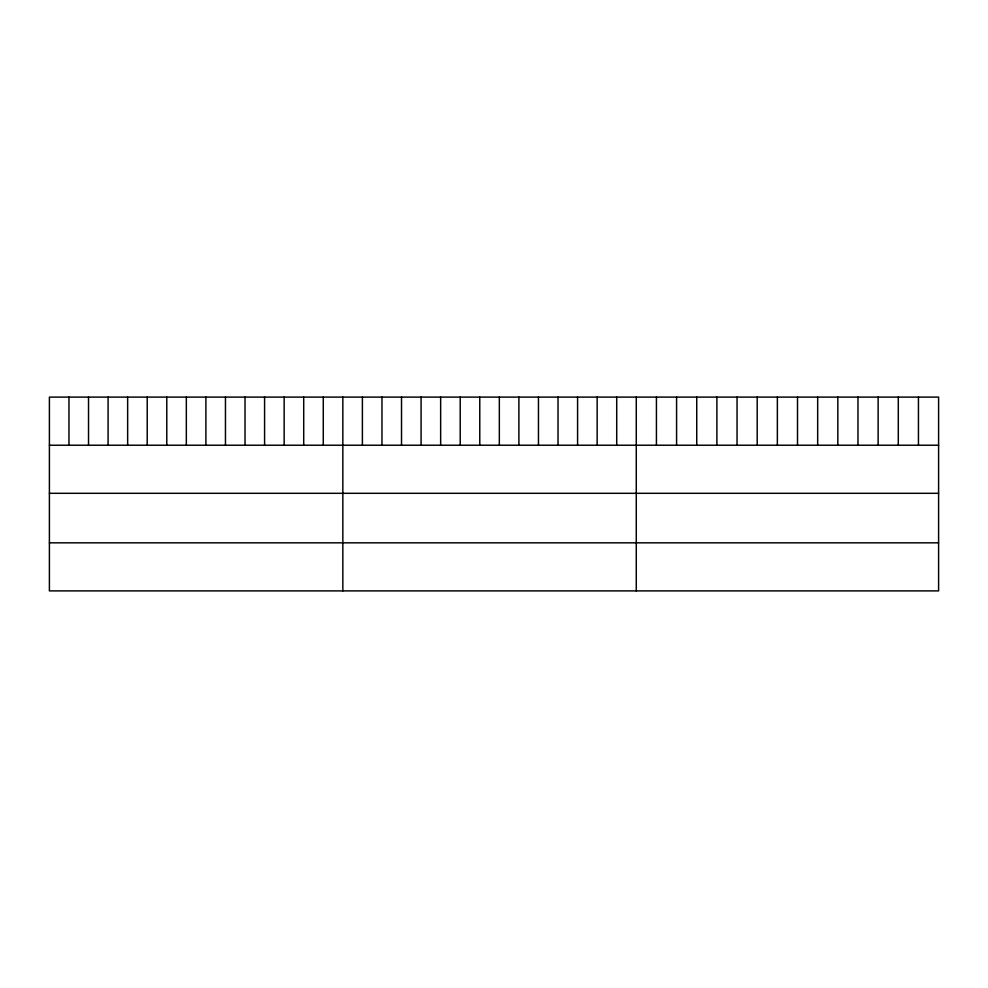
<?xml version="1.0" encoding="UTF-8"?>
<svg xmlns="http://www.w3.org/2000/svg" width="988" height="988" viewBox="0 0 988 988"><rect width="100%" height="100%" fill="white"/><g stroke="black" fill="none" stroke-linecap="round" stroke-linejoin="round"><path stroke-width="1.48" d="M938.6 445.23L938.6 590.898L49.4 590.898L49.4 397.102L938.6 397.102L938.6 445.23L49.4 445.23M49.4 493.308L938.6 493.308M49.4 542.832L938.6 542.832M918.445 397.102L918.445 445.23M898.29 397.102L898.29 445.23M878.134 397.102L878.134 445.23M857.979 397.102L857.979 445.23M837.824 397.102L837.824 445.23M817.669 397.102L817.669 445.23M797.514 397.102L797.514 445.23M777.358 397.102L777.358 445.23M757.203 397.102L757.203 445.23M737.048 397.102L737.048 445.23M716.893 397.102L716.893 445.23M696.738 397.102L696.738 445.23M676.582 397.102L676.582 445.23M656.427 397.102L656.427 445.23M636.272 397.102L636.272 590.898M616.71 397.102L616.71 445.23M597.147 397.102L597.147 445.23M577.585 397.102L577.585 445.23M558.022 397.102L558.022 445.23M538.46 397.102L538.46 445.23M518.898 397.102L518.898 445.23M499.335 397.102L499.335 445.23M479.773 397.102L479.773 445.23M460.21 397.102L460.21 445.23M440.648 397.102L440.648 445.23M421.086 397.102L421.086 445.23M401.523 397.102L401.523 445.23M381.961 397.102L381.961 445.23M362.398 397.102L362.398 445.23M342.836 397.102L342.836 590.898M323.274 397.102L323.274 445.23M303.711 397.102L303.711 445.23M284.149 397.102L284.149 445.23M264.586 397.102L264.586 445.23M245.024 397.102L245.024 445.23M225.462 397.102L225.462 445.23M205.899 397.102L205.899 445.23M186.337 397.102L186.337 445.23M166.774 397.102L166.774 445.23M147.212 397.102L147.212 445.23M127.65 397.102L127.65 445.23M108.087 397.102L108.087 445.23M88.525 397.102L88.525 445.23M68.962 397.102L68.962 445.23"/></g></svg>
